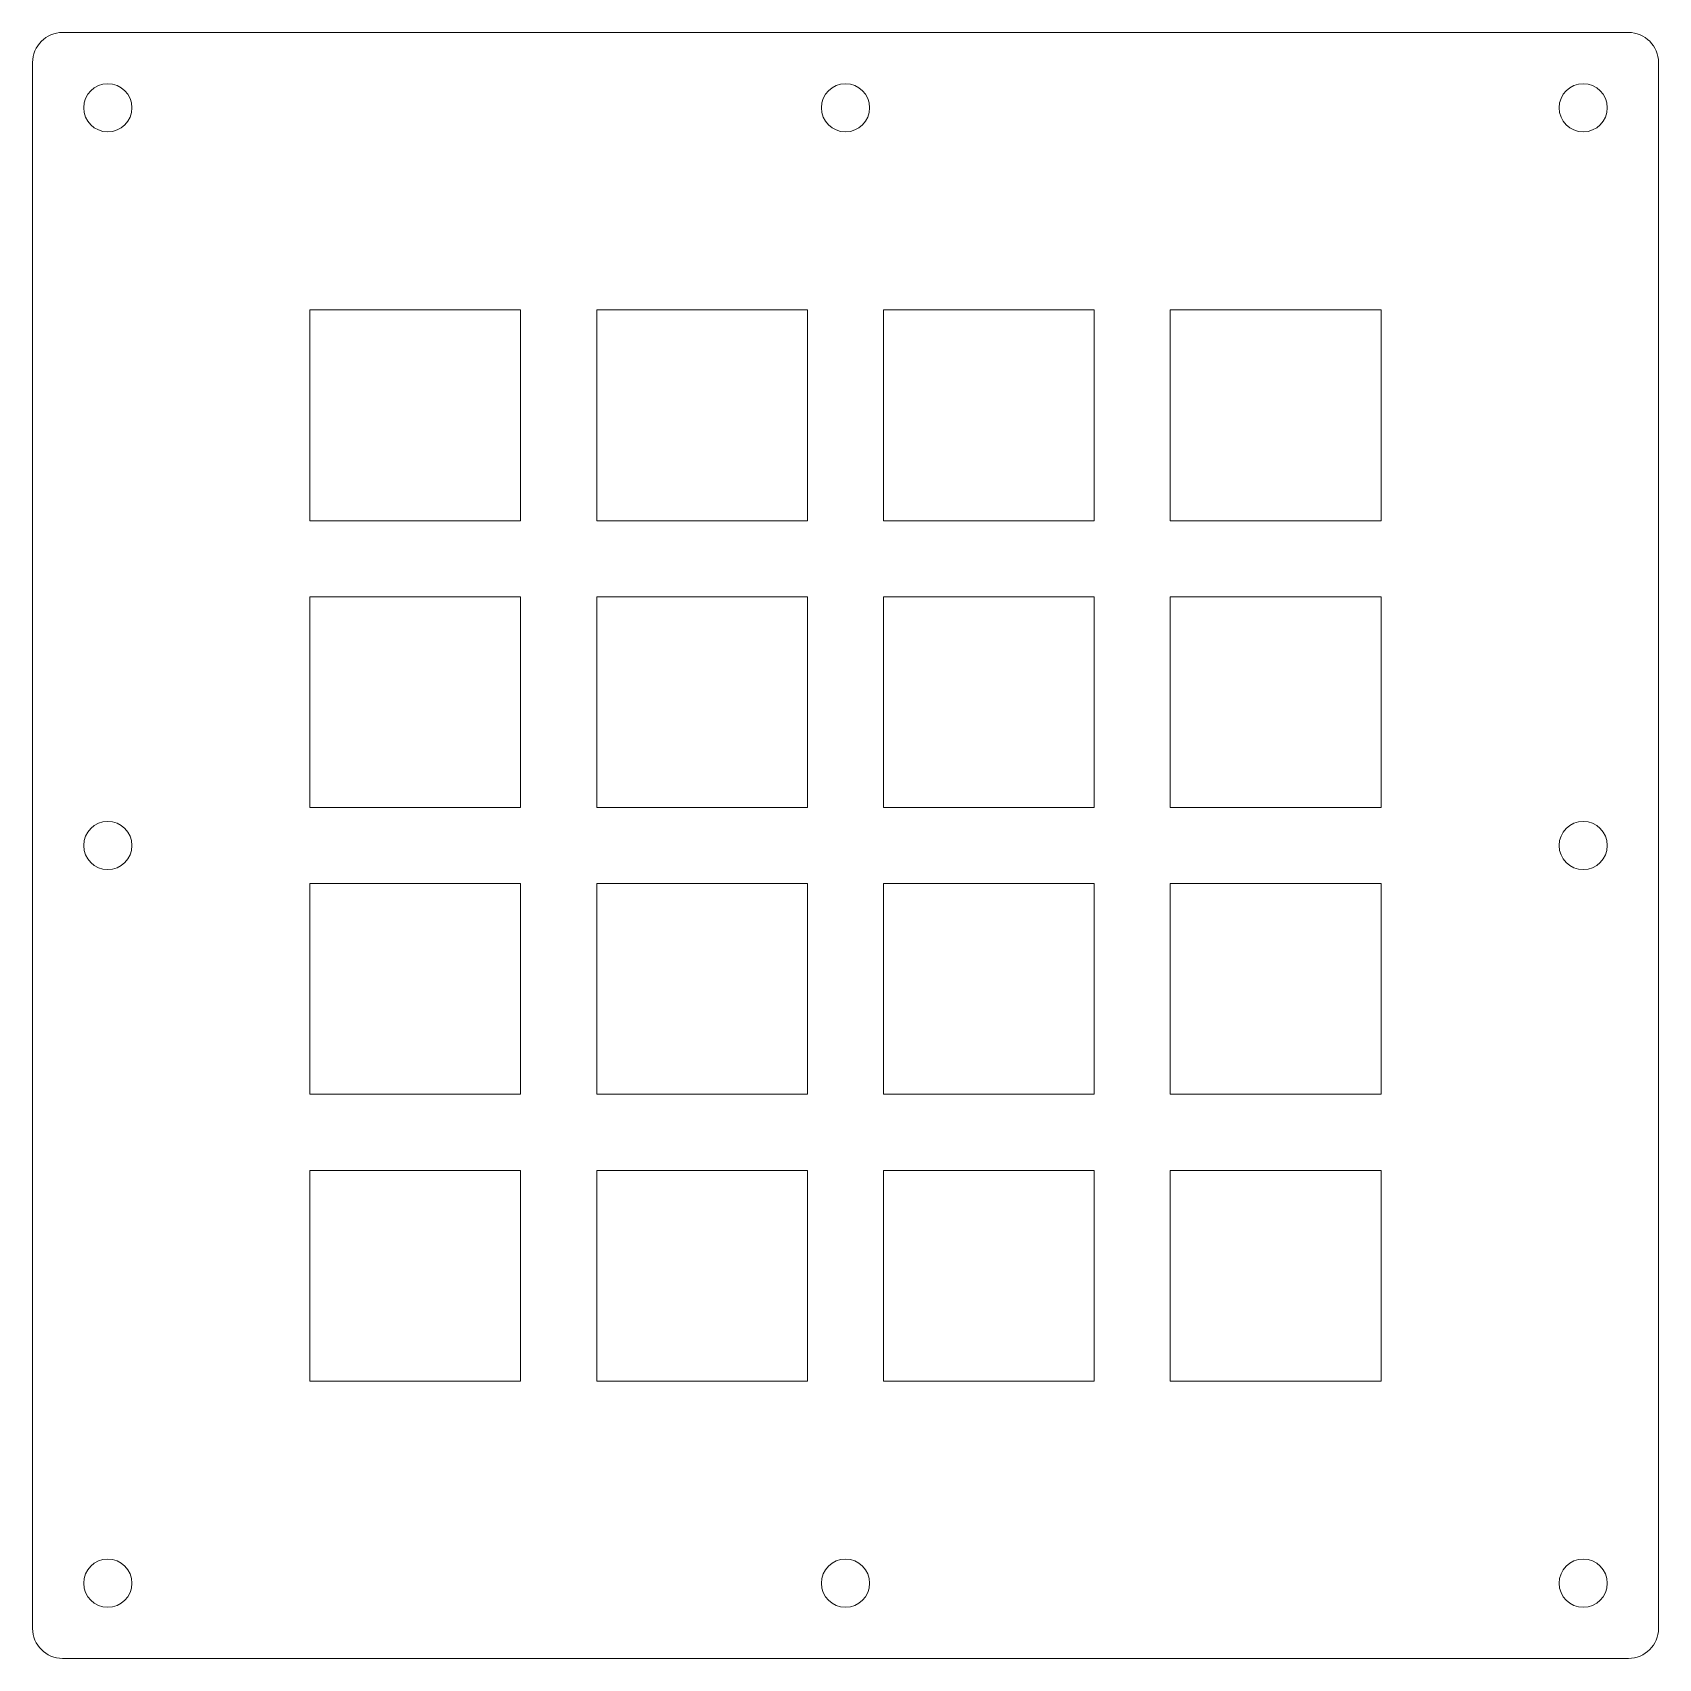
# Model space of a CAD drawing. Header units: millimetres. Extents: x 5 to 113, y 5 to 113.
import ezdxf

# ---------------------------------------------------------------- set-up
doc = ezdxf.new("R2010")
doc.units = ezdxf.units.MM
doc.header["$MEASUREMENT"] = 0
doc.layers.add('Layer 1', color=7, linetype='Continuous')

msp = doc.modelspace()

# ---------------------------------------------------------------- linework, layer by layer
at = {"layer": 'Layer 1', "color": 7, "lineweight": 15}
for points in [[(23.53, 94.68), (23.53, 80.68), (37.53, 80.68), (37.53, 94.68), (23.53, 94.68)], [(42.58, 94.68), (42.58, 80.68), (56.58, 80.68), (56.58, 94.68), (42.58, 94.68)], [(61.63, 94.68), (61.63, 80.68), (75.63, 80.68), (75.63, 94.68), (61.63, 94.68)], [(80.68, 94.68), (80.68, 80.68), (94.68, 80.68), (94.68, 94.68), (80.68, 94.68)], [(23.53, 75.63), (23.53, 61.63), (37.53, 61.63), (37.53, 75.63), (23.53, 75.63)], [(42.58, 75.63), (42.58, 61.63), (56.58, 61.63), (56.58, 75.63), (42.58, 75.63)], [(61.63, 75.63), (61.63, 61.63), (75.63, 61.63), (75.63, 75.63), (61.63, 75.63)], [(80.68, 75.63), (80.68, 61.63), (94.68, 61.63), (94.68, 75.63), (80.68, 75.63)], [(23.53, 56.58), (23.53, 42.58), (37.53, 42.58), (37.53, 56.58), (23.53, 56.58)], [(42.58, 56.58), (42.58, 42.58), (56.58, 42.58), (56.58, 56.58), (42.58, 56.58)], [(61.63, 56.58), (61.63, 42.58), (75.63, 42.58), (75.63, 56.58), (61.63, 56.58)], [(80.68, 56.58), (80.68, 42.58), (94.68, 42.58), (94.68, 56.58), (80.68, 56.58)], [(23.53, 37.53), (23.53, 23.53), (37.53, 23.53), (37.53, 37.53), (23.53, 37.53)], [(42.58, 37.53), (42.58, 23.53), (56.58, 23.53), (56.58, 37.53), (42.58, 37.53)], [(61.63, 37.53), (61.63, 23.53), (75.63, 23.53), (75.63, 37.53), (61.63, 37.53)], [(80.68, 37.53), (80.68, 23.53), (94.68, 23.53), (94.68, 37.53), (80.68, 37.53)]]:
    msp.add_lwpolyline(points, dxfattribs=at)
for points, knots in [([(111.11, 5.11), (111.11, 5.11), (7.11, 5.11), (7.11, 5.11), (6, 5.11), (5.11, 6), (5.11, 7.11), (5.11, 7.11), (5.11, 111.11), (5.11, 111.11), (5.11, 112.21), (6, 113.11), (7.11, 113.11), (7.11, 113.11), (111.11, 113.11), (111.11, 113.11), (112.21, 113.11), (113.11, 112.21), (113.11, 111.11), (113.11, 111.11), (113.11, 7.11), (113.11, 7.11), (113.11, 6), (112.21, 5.11), (111.11, 5.11)], [0, 0, 0, 0, 1, 1, 1, 2, 2, 2, 3, 3, 3, 4, 4, 4, 5, 5, 5, 6, 6, 6, 7, 7, 7, 8, 8, 8, 8]), ([(11.71, 108.11), (11.71, 107.22), (10.99, 106.51), (10.11, 106.51), (9.22, 106.51), (8.51, 107.22), (8.51, 108.11), (8.51, 108.99), (9.22, 109.71), (10.11, 109.71), (10.99, 109.71), (11.71, 108.99), (11.71, 108.11)], [0, 0, 0, 0, 1, 1, 1, 2, 2, 2, 3, 3, 3, 4, 4, 4, 4]), ([(60.71, 108.11), (60.71, 107.22), (59.99, 106.51), (59.11, 106.51), (58.22, 106.51), (57.51, 107.22), (57.51, 108.11), (57.51, 108.99), (58.22, 109.71), (59.11, 109.71), (59.99, 109.71), (60.71, 108.99), (60.71, 108.11)], [0, 0, 0, 0, 1, 1, 1, 2, 2, 2, 3, 3, 3, 4, 4, 4, 4]), ([(109.71, 108.11), (109.71, 107.22), (108.99, 106.51), (108.11, 106.51), (107.22, 106.51), (106.51, 107.22), (106.51, 108.11), (106.51, 108.99), (107.22, 109.71), (108.11, 109.71), (108.99, 109.71), (109.71, 108.99), (109.71, 108.11)], [0, 0, 0, 0, 1, 1, 1, 2, 2, 2, 3, 3, 3, 4, 4, 4, 4]), ([(11.71, 59.11), (11.71, 58.22), (10.99, 57.51), (10.11, 57.51), (9.22, 57.51), (8.51, 58.22), (8.51, 59.11), (8.51, 59.99), (9.22, 60.71), (10.11, 60.71), (10.99, 60.71), (11.71, 59.99), (11.71, 59.11)], [0, 0, 0, 0, 1, 1, 1, 2, 2, 2, 3, 3, 3, 4, 4, 4, 4]), ([(109.71, 59.11), (109.71, 58.22), (108.99, 57.51), (108.11, 57.51), (107.22, 57.51), (106.51, 58.22), (106.51, 59.11), (106.51, 59.99), (107.22, 60.71), (108.11, 60.71), (108.99, 60.71), (109.71, 59.99), (109.71, 59.11)], [0, 0, 0, 0, 1, 1, 1, 2, 2, 2, 3, 3, 3, 4, 4, 4, 4]), ([(11.71, 10.11), (11.71, 9.22), (10.99, 8.51), (10.11, 8.51), (9.22, 8.51), (8.51, 9.22), (8.51, 10.11), (8.51, 10.99), (9.22, 11.71), (10.11, 11.71), (10.99, 11.71), (11.71, 10.99), (11.71, 10.11)], [0, 0, 0, 0, 1, 1, 1, 2, 2, 2, 3, 3, 3, 4, 4, 4, 4]), ([(60.71, 10.11), (60.71, 9.22), (59.99, 8.51), (59.11, 8.51), (58.22, 8.51), (57.51, 9.22), (57.51, 10.11), (57.51, 10.99), (58.22, 11.71), (59.11, 11.71), (59.99, 11.71), (60.71, 10.99), (60.71, 10.11)], [0, 0, 0, 0, 1, 1, 1, 2, 2, 2, 3, 3, 3, 4, 4, 4, 4]), ([(109.71, 10.11), (109.71, 9.22), (108.99, 8.51), (108.11, 8.51), (107.22, 8.51), (106.51, 9.22), (106.51, 10.11), (106.51, 10.99), (107.22, 11.71), (108.11, 11.71), (108.99, 11.71), (109.71, 10.99), (109.71, 10.11)], [0, 0, 0, 0, 1, 1, 1, 2, 2, 2, 3, 3, 3, 4, 4, 4, 4])]:
    msp.add_open_spline(points, degree=3, knots=knots, dxfattribs=at)

doc.saveas('drawing.dxf')
